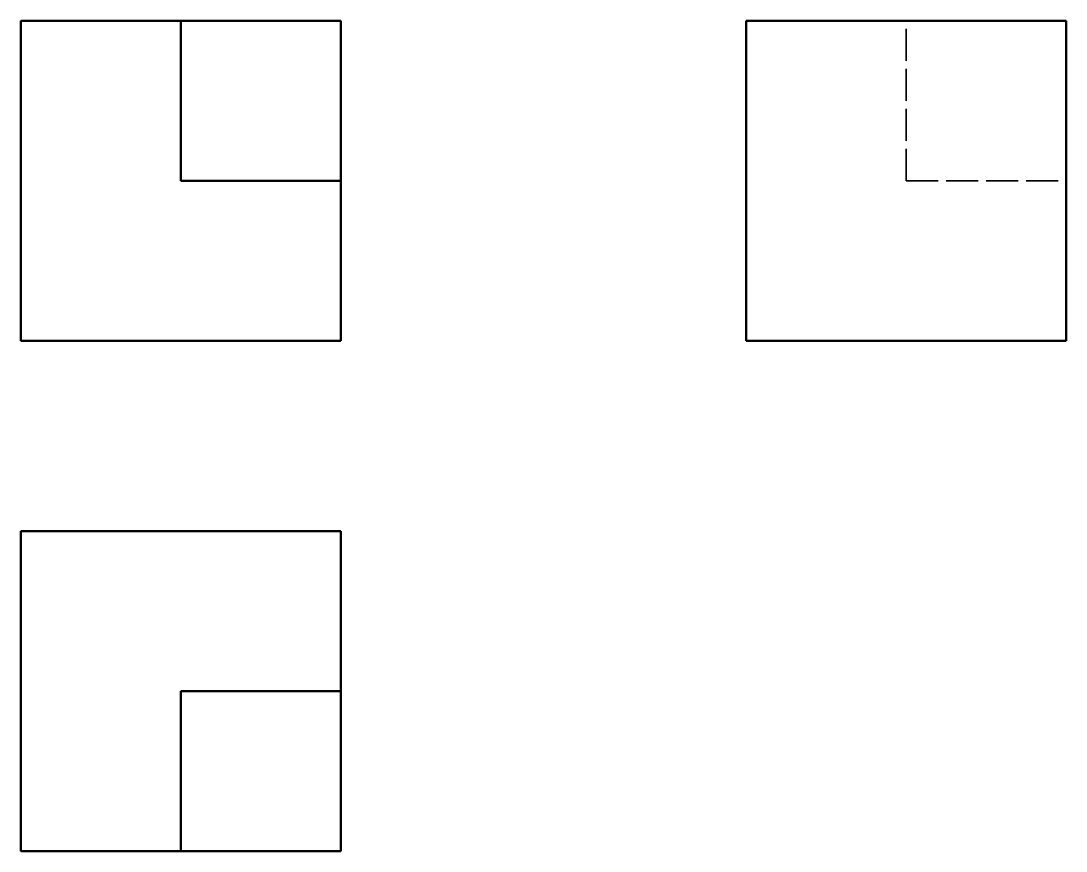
# Model space of a CAD drawing. Header units: millimetres. Extents: x 62 to 192, y 57 to 161.
import ezdxf

# ---------------------------------------------------------------- set-up
doc = ezdxf.new("R2010")
doc.units = ezdxf.units.MM
doc.linetypes.add('DASHED', pattern=[0.2068, 0.1655, -0.0413])
doc.layers.add('Oculto (ISO)', color=7, linetype='DASHED', lineweight=35)
doc.layers.add('Visible (ISO)', color=7, linetype='Continuous', lineweight=50)

msp = doc.modelspace()

# ---------------------------------------------------------------- linework, layer by layer
at = {"layer": 'Oculto (ISO)', "ltscale": 24.17795}
for q in [(172.28, 160.61), (192.28, 140.61)]:
    msp.add_line((172.28, 140.61), q, dxfattribs=at)
at = {"layer": 'Visible (ISO)'}
for p, q in [((61.57, 160.61), (61.57, 120.61)), ((61.57, 160.61), (81.57, 160.61)), ((81.57, 140.61), (81.57, 160.61)), ((101.57, 160.61), (81.57, 160.61)), ((101.57, 140.61), (101.57, 160.61)), ((152.28, 160.61), (192.28, 160.61)), ((152.28, 160.61), (152.28, 120.61)), ((192.28, 160.61), (192.28, 120.61)), ((81.57, 140.61), (101.57, 140.61)), ((101.57, 140.61), (101.57, 120.61)), ((61.57, 120.61), (101.57, 120.61)), ((152.28, 120.61), (192.28, 120.61)), ((61.57, 96.83), (61.57, 56.83)), ((101.57, 96.83), (61.57, 96.83)), ((101.57, 76.83), (101.57, 96.83)), ((81.57, 76.83), (81.57, 56.83)), ((101.57, 76.83), (81.57, 76.83)), ((101.57, 56.83), (101.57, 76.83)), ((61.57, 56.83), (81.57, 56.83)), ((81.57, 56.83), (101.57, 56.83))]:
    msp.add_line(p, q, dxfattribs=at)

doc.saveas('drawing.dxf')
